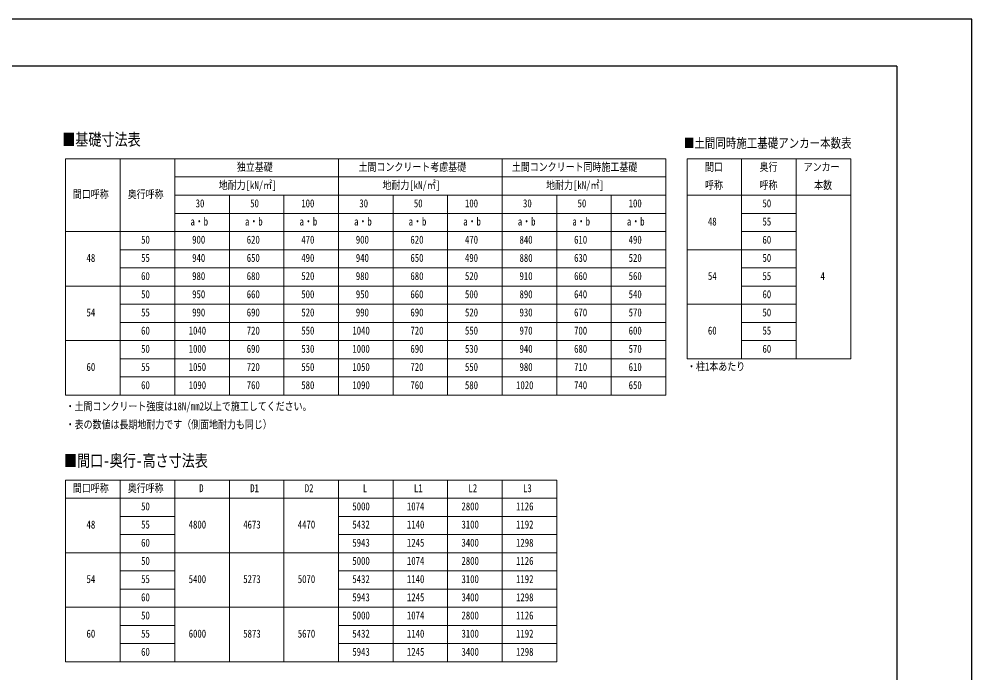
# Model space of a CAD drawing. Units: millimetres, scale not verified. Extents: x -16820 to 16820, y -11880 to 11880.
# Drawn here: x 1102 to 16820, y 1091 to 11880 of the extents above; entities that cross this region are included whole.
import ezdxf
from ezdxf.enums import TextEntityAlignment as Align

# ---------------------------------------------------------------- set-up
doc = ezdxf.new("R2010")
doc.units = ezdxf.units.MM
doc.header["$LTSCALE"] = 50
doc.layers.add('0-1_TABLE1', color=7, linetype='Continuous', lineweight=18)
doc.layers.add('0-2_USER1', color=3, linetype='Continuous')
doc.layers.add('0-8_YKK_ZWAK', color=7, linetype='Continuous')
doc.styles.add('ＭＳ ゴシック', font='')
doc.styles.get('ＭＳ ゴシック').set_extended_font_data('MS Gothic')

msp = doc.modelspace()

# ---------------------------------------------------------------- linework, layer by layer
at = {"layer": '0-1_TABLE1'}
for p, q in [((1870.43, 9573.89), (11770.43, 9573.89)), ((1870.43, 9573.89), (1870.43, 5673.89)), ((2770.43, 9573.89), (2770.43, 5673.89)), ((12120.43, 9573.89), (14820.43, 9573.89)), ((12120.43, 9573.89), (12120.43, 6273.89)), ((13020.43, 9573.89), (13020.43, 6273.89)), ((13920.43, 9573.89), (13920.43, 6273.89)), ((14820.43, 9573.89), (14820.43, 6273.89)), ((3670.43, 9273.89), (11770.43, 9273.89)), ((3670.43, 8973.89), (11770.43, 8973.89)), ((12120.43, 8973.89), (14820.43, 8973.89)), ((3670.43, 8673.89), (11770.43, 8673.89)), ((13020.43, 8673.89), (13920.43, 8673.89)), ((1870.43, 8373.89), (11770.43, 8373.89)), ((13020.43, 8373.89), (13920.43, 8373.89)), ((2770.43, 8073.89), (11770.43, 8073.89)), ((12120.43, 8073.89), (13920.43, 8073.89)), ((2770.43, 7773.89), (11770.43, 7773.89)), ((13020.43, 7773.89), (13920.43, 7773.89)), ((1870.43, 7473.89), (11770.43, 7473.89)), ((13020.43, 7473.89), (13920.43, 7473.89)), ((2770.43, 7173.89), (11770.43, 7173.89)), ((12120.43, 7173.89), (13920.43, 7173.89)), ((2770.43, 6873.89), (11770.43, 6873.89)), ((13020.43, 6873.89), (13920.43, 6873.89)), ((1870.43, 6573.89), (11770.43, 6573.89)), ((13020.43, 6573.89), (13920.43, 6573.89)), ((2770.43, 6273.89), (11770.43, 6273.89)), ((12120.43, 6273.89), (14820.43, 6273.89)), ((2770.43, 5973.89), (11770.43, 5973.89)), ((1870.43, 4273.89), (9970.43, 4273.89)), ((1870.43, 4273.89), (1870.43, 1273.89)), ((2770.43, 4273.89), (2770.43, 1273.89)), ((3670.43, 4273.89), (3670.43, 1273.89)), ((4570.43, 4273.89), (4570.43, 1273.89)), ((5470.43, 4273.89), (5470.43, 1273.89)), ((6370.43, 4273.89), (6370.43, 1273.89)), ((7270.43, 4273.89), (7270.43, 1273.89)), ((8170.43, 4273.89), (8170.43, 1273.89)), ((9070.43, 4273.89), (9070.43, 1273.89)), ((9970.43, 4273.89), (9970.43, 1273.89)), ((1870.43, 3973.89), (9970.43, 3973.89)), ((2770.43, 3673.89), (3670.43, 3673.89)), ((6370.43, 3673.89), (9970.43, 3673.89)), ((2770.43, 3373.89), (3670.43, 3373.89)), ((6370.43, 3373.89), (9970.43, 3373.89)), ((1870.43, 3073.89), (9970.43, 3073.89)), ((2770.43, 2773.89), (3670.43, 2773.89)), ((6370.43, 2773.89), (9970.43, 2773.89)), ((2770.43, 2473.89), (3670.43, 2473.89)), ((6370.43, 2473.89), (9970.43, 2473.89)), ((1870.43, 2173.89), (9970.43, 2173.89)), ((2770.43, 1873.89), (3670.43, 1873.89)), ((6370.43, 1873.89), (9970.43, 1873.89)), ((2770.43, 1573.89), (3670.43, 1573.89)), ((6370.43, 1573.89), (9970.43, 1573.89)), ((1870.43, 1273.89), (9970.43, 1273.89))]:
    msp.add_line(p, q, dxfattribs=at)
for points in [[(3670.43, 9573.89), (3670.43, 8073.89), (3670.43, 7773.89), (3670.43, 7173.89), (3670.43, 6873.89), (3670.43, 6273.89), (3670.43, 5973.89), (3670.43, 5673.89)], [(6370.43, 9573.89), (6370.43, 8073.89), (6370.43, 7773.89), (6370.43, 5673.89)], [(9070.43, 9573.89), (9070.43, 8073.89), (9070.43, 7773.89), (9070.43, 5673.89)], [(11770.43, 9573.89), (11770.43, 8973.89), (11770.43, 8373.89), (11770.43, 8073.89), (11770.43, 5673.89)], [(4570.43, 8973.89), (4570.43, 8073.89), (4570.43, 7773.89), (4570.43, 5673.89)], [(5470.43, 8973.89), (5470.43, 7173.89), (5470.43, 6873.89), (5470.43, 6273.89), (5470.43, 5973.89), (5470.43, 5673.89)], [(7270.43, 8973.89), (7270.43, 8073.89), (7270.43, 7773.89), (7270.43, 5673.89)], [(8170.43, 8973.89), (8170.43, 7173.89), (8170.43, 6873.89), (8170.43, 6273.89), (8170.43, 5973.89), (8170.43, 5673.89)], [(9970.43, 8973.89), (9970.43, 8073.89), (9970.43, 7773.89), (9970.43, 6273.89), (9970.43, 5973.89), (9970.43, 5673.89)], [(10870.43, 8973.89), (10870.43, 7173.89), (10870.43, 6873.89), (10870.43, 6573.89), (10870.43, 5973.89), (10870.43, 5673.89)], [(1870.43, 5673.89), (2770.43, 5673.89), (11770.43, 5673.89)]]:
    msp.add_lwpolyline(points, dxfattribs=at)
at = {"layer": '0-8_YKK_ZWAK'}
for q in [(-15619.92, 11100), (-15619.92, 11100), (15580.08, -10100), (15580.08, -10100)]:
    msp.add_line((15580.08, 11100), q, dxfattribs=at)
msp.add_lwpolyline([(-16820, -11880), (16820, -11880), (16820, 11880), (-16820, 11880)], close=True, dxfattribs=at)
msp.add_lwpolyline([(-16820, -11880), (16820, -11880), (16820, 11880), (-16820, 11880)], close=True, dxfattribs=at)

# ---------------------------------------------------------------- texts
at = {"layer": '0-1_TABLE1', "style": 'ＭＳ ゴシック', "width": 0.8}
for s, p in [('独立基礎', (4694.03, 9333.89)), ('土間コンクリート考慮基礎', (6702.83, 9333.89)), ('土間コンクリート同時施工基礎', (9230.03, 9333.89)), ('間口', (12416.83, 9333.89)), ('奥行', (13316.83, 9333.89)), ('アンカー', (14044.03, 9333.89)), ('地耐力[kN/㎡]', (4396.43, 9033.89)), ('地耐力[kN/㎡]', (7096.43, 9033.89)), ('地耐力[kN/㎡]', (9796.43, 9033.89)), ('呼称', (12416.83, 9033.89)), ('呼称', (13316.83, 9033.89)), ('本数', (14216.83, 9033.89)), ('間口呼称', (1989.23, 8883.89)), ('奥行呼称', (2894.03, 8883.89)), ('30', (4014.83, 8733.89)), ('50', (4914.83, 8733.89)), ('100', (5757.23, 8733.89)), ('30', (6714.83, 8733.89)), ('50', (7614.83, 8733.89)), ('100', (8457.23, 8733.89)), ('30', (9414.83, 8733.89)), ('50', (10314.83, 8733.89)), ('100', (11157.23, 8733.89)), ('50', (13364.83, 8733.89)), ('a・b', (3928.43, 8433.89)), ('a・b', (4828.43, 8433.89)), ('a・b', (5728.43, 8433.89)), ('a・b', (6628.43, 8433.89)), ('a・b', (7528.43, 8433.89)), ('a・b', (8428.43, 8433.89)), ('a・b', (9328.43, 8433.89)), ('a・b', (10228.43, 8433.89)), ('a・b', (11128.43, 8433.89)), ('48', (12464.83, 8433.89)), ('55', (13364.83, 8433.89)), ('50', (3114.83, 8133.89)), ('900', (3957.23, 8133.89)), ('620', (4857.23, 8133.89)), ('470', (5757.23, 8133.89)), ('900', (6657.23, 8133.89)), ('620', (7557.23, 8133.89)), ('470', (8457.23, 8133.89)), ('840', (9357.23, 8133.89)), ('610', (10257.23, 8133.89)), ('490', (11157.23, 8133.89)), ('60', (13364.83, 8133.89)), ('48', (2214.83, 7833.89)), ('55', (3114.83, 7833.89)), ('940', (3957.23, 7833.89)), ('650', (4857.23, 7833.89)), ('490', (5757.23, 7833.89)), ('940', (6657.23, 7833.89)), ('650', (7557.23, 7833.89)), ('490', (8457.23, 7833.89)), ('880', (9357.23, 7833.89)), ('630', (10257.23, 7833.89)), ('520', (11157.23, 7833.89)), ('50', (13364.83, 7833.89)), ('60', (3114.83, 7533.89)), ('980', (3957.23, 7533.89)), ('680', (4857.23, 7533.89)), ('520', (5757.23, 7533.89)), ('980', (6657.23, 7533.89)), ('680', (7557.23, 7533.89)), ('520', (8457.23, 7533.89)), ('910', (9357.23, 7533.89)), ('660', (10257.23, 7533.89)), ('560', (11157.23, 7533.89)), ('54', (12464.83, 7533.89)), ('55', (13364.83, 7533.89)), ('4', (14322.43, 7533.89)), ('50', (3114.83, 7233.89)), ('950', (3957.23, 7233.89)), ('660', (4857.23, 7233.89)), ('500', (5757.23, 7233.89)), ('950', (6657.23, 7233.89)), ('660', (7557.23, 7233.89)), ('500', (8457.23, 7233.89)), ('890', (9357.23, 7233.89)), ('640', (10257.23, 7233.89)), ('540', (11157.23, 7233.89)), ('60', (13364.83, 7233.89)), ('54', (2214.83, 6933.89)), ('55', (3114.83, 6933.89)), ('990', (3957.23, 6933.89)), ('690', (4857.23, 6933.89)), ('520', (5757.23, 6933.89)), ('990', (6657.23, 6933.89)), ('690', (7557.23, 6933.89)), ('520', (8457.23, 6933.89)), ('930', (9357.23, 6933.89)), ('670', (10257.23, 6933.89)), ('570', (11157.23, 6933.89)), ('50', (13364.83, 6933.89)), ('60', (3114.83, 6633.89)), ('1040', (3899.63, 6633.89)), ('720', (4857.23, 6633.89)), ('550', (5757.23, 6633.89)), ('1040', (6599.63, 6633.89)), ('720', (7557.23, 6633.89)), ('550', (8457.23, 6633.89)), ('970', (9357.23, 6633.89)), ('700', (10257.23, 6633.89)), ('600', (11157.23, 6633.89)), ('60', (12464.83, 6633.89)), ('55', (13364.83, 6633.89)), ('50', (3114.83, 6333.89)), ('1000', (3899.63, 6333.89)), ('690', (4857.23, 6333.89)), ('530', (5757.23, 6333.89)), ('1000', (6599.63, 6333.89)), ('690', (7557.23, 6333.89)), ('530', (8457.23, 6333.89)), ('940', (9357.23, 6333.89)), ('680', (10257.23, 6333.89)), ('570', (11157.23, 6333.89)), ('60', (13364.83, 6333.89)), ('60', (2214.83, 6033.89)), ('55', (3114.83, 6033.89)), ('1050', (3899.63, 6033.89)), ('720', (4857.23, 6033.89)), ('550', (5757.23, 6033.89)), ('1050', (6599.63, 6033.89)), ('720', (7557.23, 6033.89)), ('550', (8457.23, 6033.89)), ('980', (9357.23, 6033.89)), ('710', (10257.23, 6033.89)), ('610', (11157.23, 6033.89)), ('60', (3114.83, 5733.89)), ('1090', (3899.63, 5733.89)), ('760', (4857.23, 5733.89)), ('580', (5757.23, 5733.89)), ('1090', (6599.63, 5733.89)), ('760', (7557.23, 5733.89)), ('580', (8457.23, 5733.89)), ('1020', (9299.63, 5733.89)), ('740', (10257.23, 5733.89)), ('650', (11157.23, 5733.89)), ('間口呼称', (1989.23, 4033.89)), ('奥行呼称', (2894.03, 4033.89)), ('D', (4072.43, 4033.89)), ('D1', (4914.83, 4033.89)), ('D2', (5814.83, 4033.89)), ('L', (6772.43, 4033.89)), ('L1', (7614.83, 4033.89)), ('L2', (8514.83, 4033.89)), ('L3', (9414.83, 4033.89)), ('50', (3114.83, 3733.89)), ('5000', (6599.63, 3733.89)), ('1074', (7499.63, 3733.89)), ('2800', (8399.63, 3733.89)), ('1126', (9299.63, 3733.89)), ('48', (2214.83, 3433.89)), ('55', (3114.83, 3433.89)), ('4800', (3899.63, 3433.89)), ('4673', (4799.63, 3433.89)), ('4470', (5699.63, 3433.89)), ('5432', (6599.63, 3433.89)), ('1140', (7499.63, 3433.89)), ('3100', (8399.63, 3433.89)), ('1192', (9299.63, 3433.89)), ('60', (3114.83, 3133.89)), ('5943', (6599.63, 3133.89)), ('1245', (7499.63, 3133.89)), ('3400', (8399.63, 3133.89)), ('1298', (9299.63, 3133.89)), ('50', (3114.83, 2833.89)), ('5000', (6599.63, 2833.89)), ('1074', (7499.63, 2833.89)), ('2800', (8399.63, 2833.89)), ('1126', (9299.63, 2833.89)), ('54', (2214.83, 2533.89)), ('55', (3114.83, 2533.89)), ('5400', (3899.63, 2533.89)), ('5273', (4799.63, 2533.89)), ('5070', (5699.63, 2533.89)), ('5432', (6599.63, 2533.89)), ('1140', (7499.63, 2533.89)), ('3100', (8399.63, 2533.89)), ('1192', (9299.63, 2533.89)), ('60', (3114.83, 2233.89)), ('5943', (6599.63, 2233.89)), ('1245', (7499.63, 2233.89)), ('3400', (8399.63, 2233.89)), ('1298', (9299.63, 2233.89)), ('50', (3114.83, 1933.89)), ('5000', (6599.63, 1933.89)), ('1074', (7499.63, 1933.89)), ('2800', (8399.63, 1933.89)), ('1126', (9299.63, 1933.89)), ('60', (2214.83, 1633.89)), ('55', (3114.83, 1633.89)), ('6000', (3899.63, 1633.89)), ('5873', (4799.63, 1633.89)), ('5670', (5699.63, 1633.89)), ('5432', (6599.63, 1633.89)), ('1140', (7499.63, 1633.89)), ('3100', (8399.63, 1633.89)), ('1192', (9299.63, 1633.89)), ('60', (3114.83, 1333.89)), ('5943', (6599.63, 1333.89)), ('1245', (7499.63, 1333.89)), ('3400', (8399.63, 1333.89)), ('1298', (9299.63, 1333.89))]:
    msp.add_text(s, height=132, dxfattribs=at).set_placement(p, align=Align.BOTTOM_LEFT)
at = {"layer": '0-2_USER1', "style": 'ＭＳ ゴシック', "width": 0.8}
for s, height, p in [('■基礎寸法表', 197.9, (1813.16, 9733.89)), ('■土間同時施工基礎アンカー本数表', 158.4, (12068.92, 9707.85)), ('・柱1本あたり', 132, (12120.43, 6040.91)), ('・土間コンクリート強度は18N/㎜2以上で施工してください。', 132, (1870.43, 5384.61)), ('・表の数値は長期地耐力です（側面地耐力も同じ）', 132, (1870.43, 5084.61)), ('■間口-奥行-高さ寸法表', 197.9, (1841.63, 4434.96))]:
    msp.add_text(s, height=height, dxfattribs=at).set_placement(p, align=Align.BOTTOM_LEFT)

doc.saveas('drawing.dxf')
